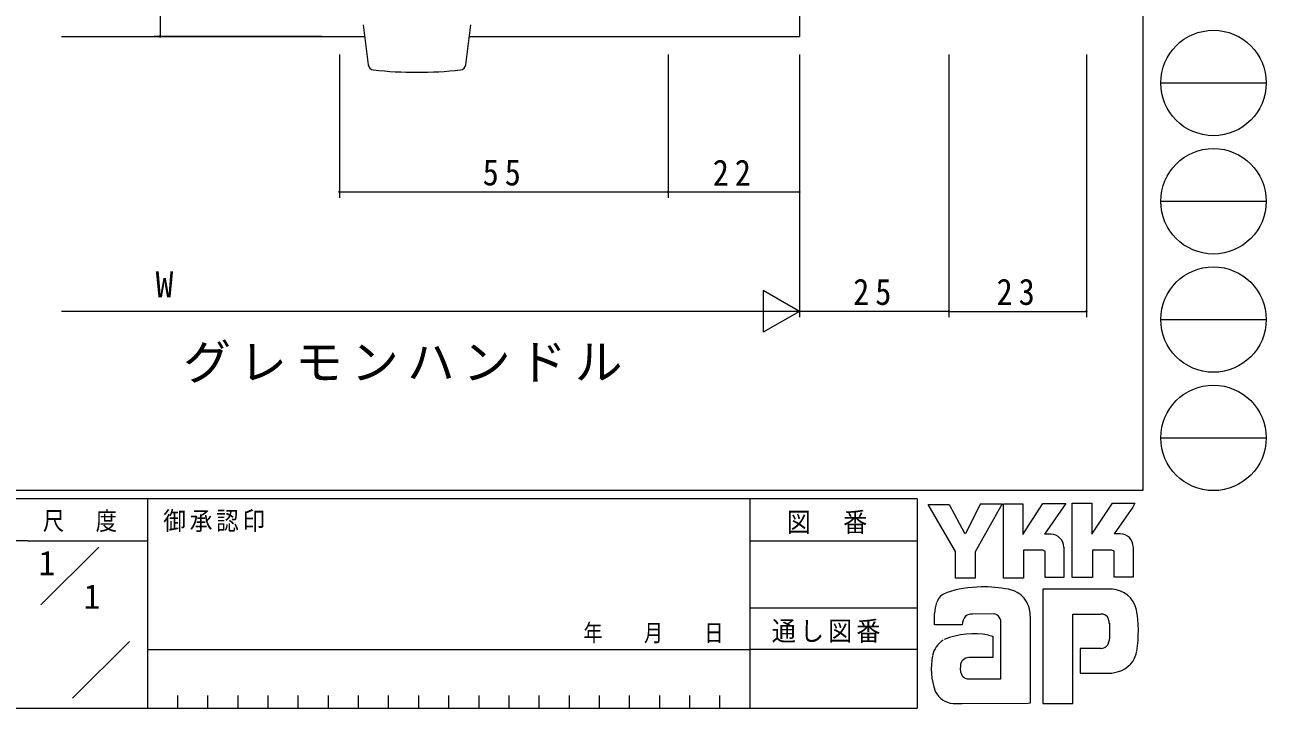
# Model space of a CAD drawing. Units: millimetres on the paper. Extents: x -397 to 397, y -282 to 282.
# Drawn here: x 189 to 396.7, y -282.1 to -167.8 of the extents above; entities that cross this region are included whole.
import ezdxf
from ezdxf.enums import TextEntityAlignment as Align

# ---------------------------------------------------------------- set-up
doc = ezdxf.new("R2010")
doc.units = ezdxf.units.MM
for name, color, linetype, lineweight in [('0-1_YKK_ZWAK', 7, 'Continuous', 18), ('0-4_YKK_12', 2, 'Continuous', 18), ('0-5_YKK_13', 4, 'Continuous', 18), ('0-6_YKK_D', 6, 'Continuous', 18)]:
    doc.layers.add(name, color=color, linetype=linetype, lineweight=lineweight)
doc.layers.add('0-2_USER1', color=7, linetype='Continuous')
doc.styles.add('ＭＳ ゴシック', font='')
doc.styles.get('ＭＳ ゴシック').set_extended_font_data('MS Gothic')

msp = doc.modelspace()

# ---------------------------------------------------------------- linework, layer by layer
at = {"layer": '0-1_YKK_ZWAK'}
for p, q in [((376.092, 279.3), (376.092, -245.7)), ((379.068, -177.492), (396.708, -177.492)), ((379.068, -197.288), (396.708, -197.288)), ((379.068, -217.084), (396.708, -217.084)), ((379.068, -236.88), (396.708, -236.88)), ((376.092, -245.7), (-393.908, -245.7)), ((338.292, -247.1), (-393.908, -247.1)), ((209.492, -247.1), (209.492, -282.1)), ((310.291, -247.1), (310.291, -282.1)), ((338.292, -247.1), (338.292, -282.1)), ((340.129, -248.006), (343.642, -248.006)), ((344.724, -255.899), (340.129, -248.006)), ((348.928, -247.898), (346.372, -252.871)), ((352.751, -260.331), (352.751, -247.925)), ((364.266, -247.817), (367.537, -247.817)), ((364.266, -260.223), (364.266, -247.817)), ((370.969, -247.817), (374.753, -247.817)), ((374.375, -248.465), (371.253, -252.925)), ((374.753, -247.817), (374.375, -248.465)), ((360.671, -253.006), (359.632, -253.006)), ((372.292, -252.925), (371.253, -252.925)), ((189.476, -254.099), (121.292, -254.099)), ((189.476, -254.099), (209.492, -254.099)), ((191.662, -264.836), (201.355, -255.143)), ((310.291, -254.1), (338.292, -254.1)), ((362.833, -255.169), (362.833, -260.25)), ((374.456, -255.169), (374.456, -260.196)), ((359.266, -255.682), (356.076, -255.682)), ((367.672, -255.655), (367.672, -260.223)), ((370.861, -255.655), (367.672, -255.655)), ((371.294, -255.817), (370.861, -255.655)), ((371.294, -260.196), (371.294, -255.817)), ((367.672, -260.223), (364.266, -260.223)), ((371.294, -260.146), (371.344, -260.196)), ((374.456, -260.196), (371.294, -260.196)), ((370.915, -262.196), (359.32, -262.196)), ((359.32, -262.196), (359.32, -281.306)), ((310.291, -265.299), (338.292, -265.299)), ((341.21, -268.17), (341.21, -266.241)), ((351.238, -266.305), (347.54, -266.375)), ((352.319, -277.171), (352.319, -267.44)), ((357.211, -266.683), (357.211, -281.279)), ((364.347, -266.359), (368.996, -266.359)), ((364.347, -281.306), (364.347, -266.359)), ((370.465, -267.856), (370.483, -270.491)), ((345.859, -268.17), (341.21, -268.17)), ((196.964, -280.445), (206.488, -270.921)), ((365.563, -272.089), (365.563, -276.225)), ((369.104, -272.089), (365.563, -272.089)), ((209.492, -272.3), (310.291, -272.3)), ((338.292, -272.299), (310.291, -272.299)), ((350.967, -273.63), (346.973, -273.635)), ((365.563, -276.225), (370.888, -276.225)), ((370.888, -276.225), (371.969, -275.982)), ((346.697, -277.171), (352.319, -277.171)), ((351.886, -277.171), (352.238, -277.171)), ((352.319, -277.17), (352.32, -277.171)), ((214.532, -280), (214.532, -282.1)), ((219.572, -280), (219.572, -282.1)), ((224.612, -280), (224.612, -282.1)), ((229.652, -280), (229.652, -282.1)), ((234.692, -280), (234.692, -282.1)), ((239.732, -280), (239.732, -282.1)), ((244.772, -280), (244.772, -282.1)), ((249.812, -280), (249.812, -282.1)), ((254.852, -280), (254.852, -282.1)), ((259.892, -280), (259.892, -282.1)), ((264.932, -280), (264.932, -282.1)), ((269.972, -280), (269.972, -282.1)), ((275.012, -280), (275.012, -282.1)), ((280.052, -280), (280.052, -282.1)), ((285.092, -280), (285.092, -282.1)), ((290.132, -280), (290.132, -282.1)), ((295.172, -280), (295.172, -282.1)), ((300.211, -280), (300.211, -282.1)), ((305.251, -280), (305.251, -282.1)), ((-393.908, -282.1), (338.292, -282.1)), ((345.859, -281.36), (344.372, -281.36)), ((356.887, -281.333), (345.859, -281.36)), ((357.211, -281.279), (356.887, -281.333))]:
    msp.add_line(p, q, dxfattribs=at)
for points in [[(343.642, -248.006), (346.156, -252.709), (346.372, -252.871)], [(348.928, -247.898), (352.554, -247.898), (348.021, -255.926)], [(352.751, -247.925), (355.968, -247.925), (355.968, -253.023), (359.347, -247.871)], [(359.347, -247.871), (363.172, -247.871), (359.632, -253.006)], [(367.537, -247.817), (367.537, -253.008), (370.969, -247.817)], [(348.021, -255.926), (348.021, -260.358), (344.724, -260.358), (344.724, -255.899)], [(356.076, -255.682), (356.076, -260.331), (352.751, -260.331)], [(362.833, -260.25), (359.698, -260.25), (359.698, -255.845), (359.266, -255.682)], [(350.265, -269.873), (350.967, -270.035), (350.967, -273.63)], [(359.32, -281.306), (363.563, -281.306), (364.347, -281.306)]]:
    msp.add_lwpolyline(points, dxfattribs=at)
for centre in [(387.888, -177.492), (387.888, -197.288), (387.888, -217.084), (387.888, -236.88)]:
    msp.add_circle(centre, 8.82, dxfattribs=at)
for centre, radius, start, end in [((360.671, -255.169), 2.163, 0.00166, 89.99604), ((372.292, -255.088), 2.163, 0.00166, 89.99604), ((343.898, -265.155), 2.444, 109.02127, 161.51264), ((349.014, -279.501), 17.68, 89.89165, 109.30848), ((349.533, -282.563), 20.748, 78.7801, 91.46938), ((352.822, -266.596), 4.449, 40.66422, 80.31694), ((352.601, -266.585), 4.612, 358.78059, 38.76563), ((370.764, -266.54), 4.341, 14.44572, 87.08746), ((346.251, -266.266), 5.037, 158.41083, 179.71775), ((354.458, -269.287), 20.86, 350.99027, 10.67625), ((347.967, -268.107), 2.109, 138.46382, 181.71359), ((347.407, -268.071), 1.701, 85.50551, 126.78038), ((350.748, -267.854), 1.625, 14.7552, 72.44995), ((369.157, -267.579), 1.229, 16.43123, 96.91661), ((366.823, -268.308), 3.673, 4.93423, 17.03552), ((347.812, -282.954), 13.309, 79.38098, 112.05825), ((344.719, -274.027), 3.908, 121.82711, 169.08475), ((369.105, -270.784), 1.306, 269.95468, 342.90145), ((366.802, -270.141), 3.697, 343.6902, 354.75362), ((351.741, -275.495), 11.082, 168.76372, 199.80079), ((346.982, -275.079), 1.445, 90.33953, 178.03639), ((370.827, -271.845), 4.291, 285.44291, 349.90448), ((347.874, -275.428), 2.369, 171.08203, 216.71923), ((346.942, -275.665), 1.526, 230.9728, 260.75491), ((344.732, -277.543), 3.823, 207.31435, 263.59464)]:
    msp.add_arc(centre, radius, start, end, dxfattribs=at)
at = {"layer": '0-4_YKK_12'}
for p, q in [((318.62, -149.7), (318.62, -169.7)), ((195.12, -169.7), (245.863, -169.7)), ((263.372, -169.7), (318.62, -169.7))]:
    msp.add_line(p, q, dxfattribs=at)
at = {"layer": '0-5_YKK_13'}
for p, q in [((245.625, -167.761), (246.444, -174.433)), ((262.791, -174.433), (263.61, -167.761))]:
    msp.add_line(p, q, dxfattribs=at)
for centre, radius, start, end in [((247.437, -174.311), 1, 187, 263.80105), ((261.798, -174.311), 1, 276.19895, 353), ((254.618, -108.2), 67.5, 263.80105, 276.19895)]:
    msp.add_arc(centre, radius, start, end, dxfattribs=at)
at = {"layer": '0-6_YKK_D'}
for p, q in [((211.62, -149.7), (211.62, -169.7)), ((238.62, -169.7), (210.62, -169.7)), ((241.62, -172.7), (241.62, -196.7)), ((296.62, -172.7), (296.62, -196.7)), ((296.62, -172.7), (296.62, -196.7)), ((318.62, -172.7), (318.62, -216.7)), ((318.62, -172.7), (318.62, -196.7)), ((318.62, -172.7), (318.62, -216.7)), ((343.62, -172.7), (343.62, -216.7)), ((343.62, -172.7), (343.62, -216.7)), ((366.62, -172.7), (366.62, -216.7)), ((241.62, -195.7), (296.62, -195.7)), ((296.62, -195.7), (318.62, -195.7)), ((312.558, -212.2), (312.558, -219.2)), ((318.62, -215.7), (312.558, -212.2)), ((311.62, -215.7), (195.12, -215.7)), ((318.62, -215.7), (306.495, -215.7)), ((318.62, -215.7), (312.558, -219.2)), ((343.62, -215.7), (318.62, -215.7)), ((343.62, -215.7), (366.62, -215.7))]:
    msp.add_line(p, q, dxfattribs=at)
for centre, start, end in [((211.62, -169.7), 90, 270), ((211.62, -169.7), 270, 90), ((241.62, -195.7), 0, 180), ((241.62, -195.7), 180, 0), ((296.62, -195.7), 0, 180), ((296.62, -195.7), 0, 180), ((296.62, -195.7), 180, 0), ((296.62, -195.7), 180, 0), ((318.62, -195.7), 0, 180), ((318.62, -195.7), 180, 0), ((343.62, -215.7), 0, 180), ((343.62, -215.7), 0, 180), ((343.62, -215.7), 180, 0), ((343.62, -215.7), 180, 0), ((366.62, -215.7), 0, 180), ((366.62, -215.7), 180, 0)]:
    msp.add_arc(centre, 0.106, start, end, dxfattribs=at)

# ---------------------------------------------------------------- texts
at = {"layer": '0-1_YKK_ZWAK', "attachment_point": 7, "style": 'ＭＳ ゴシック'}
for s, insert, char_height in [('\\T1.24;\\W0.85;尺\\~\\~度', (192.004, -252.637), 3.079), ('\\T1.17;\\W0.9;御承認印', (212.159, -252.633), 3.079), ('\\T1.17;\\W0.9;図\u3000番', (316.489, -252.962), 3.284), ('\\T1.28;\\W0.8;年\\~\\~\\~月\\~\\~\\~日', (282.468, -271.269), 2.903), ('\\T1.17;\\W0.9;通し図番', (313.971, -271.185), 3.284)]:
    msp.add_mtext(s, dxfattribs=dict(at, insert=insert, char_height=char_height))
at = {"layer": '0-2_USER1', "style": 'ＭＳ ゴシック'}
for p in [(191.292, -261.099), (198.825, -266.699)]:
    msp.add_text('1', height=4.106, dxfattribs=at).set_placement(p, align=Align.BOTTOM_LEFT)
at = {"layer": '0-2_USER1', "insert": (215.483, -227.657), "char_height": 5.865, "attachment_point": 7, "style": 'ＭＳ ゴシック'}
msp.add_mtext('\\T1.17;グレモンハンドル', dxfattribs=at)
at = {"layer": '0-6_YKK_D', "color": 7, "style": 'ＭＳ ゴシック'}
msp.add_text('W', height=4.399, dxfattribs=at).set_placement((210.857, -214.7), align=Align.BOTTOM_LEFT)
at = {"layer": '0-6_YKK_D', "color": 7, "char_height": 4.399, "attachment_point": 7, "style": 'ＭＳ ゴシック'}
for s, insert in [('\\T1.37;\\W0.9;55', (265.6, -194.7)), ('\\T1.37;\\W0.9;22', (304.1, -194.7)), ('\\T1.37;\\W0.9;25', (327.6, -214.7)), ('\\T1.37;\\W0.9;23', (351.6, -214.7))]:
    msp.add_mtext(s, dxfattribs=dict(at, insert=insert))

doc.saveas('drawing.dxf')
